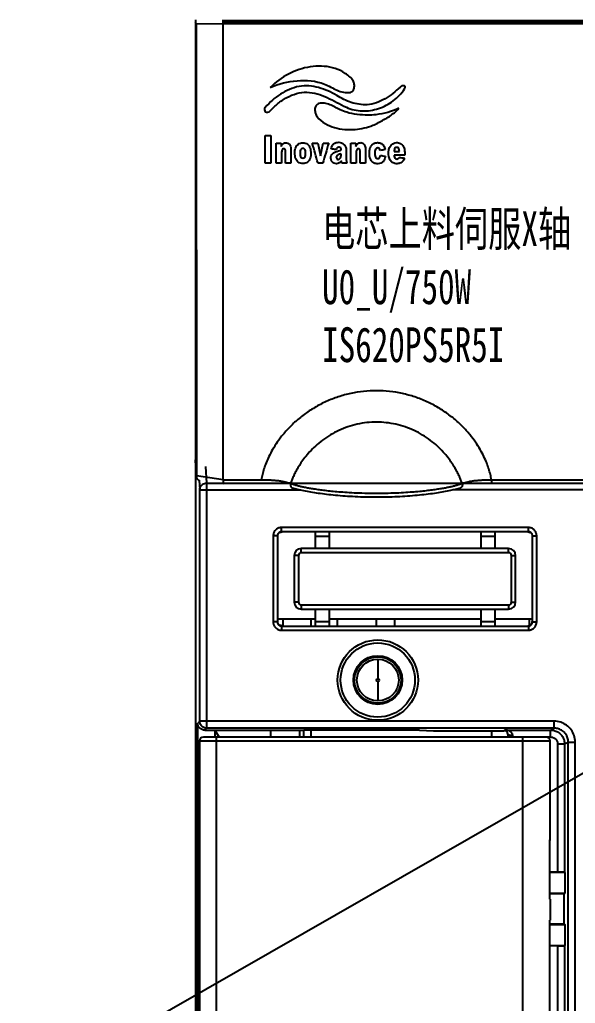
# Model space of a CAD drawing. Header units: millimetres. Extents: x 336 to 12810, y -1577 to 4105.
# Drawn here: x 7579.5 to 7619.4, y 3924.3 to 3995.1 of the extents above; entities that cross this region are included whole.
import ezdxf

# ---------------------------------------------------------------- set-up
doc = ezdxf.new("R2010")
doc.units = ezdxf.units.MM
doc.layers.add('20_ALL_FEATURES', color=7, linetype='Continuous')
doc.styles.add('宋', font='', dxfattribs={"width": 0.7})
doc.styles.add('样式 8', font='arial.ttf', dxfattribs={"width": 0.6, "height": 2.5})
doc.styles.get('宋').set_extended_font_data('SimSun')

msp = doc.modelspace()

# ---------------------------------------------------------------- linework, layer by layer
at = {"color": 2}
msp.add_line((6148.29, 3097.062), (7905.608, 4104.721), dxfattribs=at)
at = {"color": 7, "linetype": 'Continuous'}
for p, q in [((7592.084, 3994.873), (7592.084, 3835.978)), ((7592.084, 3994.873), (7592.094, 3994.873)), ((7592.137, 3994.784), (7592.084, 3994.873)), ((7592.094, 3995.052), (7592.094, 3994.873)), ((7592.137, 3994.784), (7592.154, 3962.265)), ((7592.137, 3994.784), (7594.084, 3994.755)), ((7594.084, 3994.827), (7594.084, 3995.051)), ((7640.084, 3994.979), (7594.084, 3994.979)), ((7594.184, 3994.904), (7594.084, 3994.904)), ((7595.084, 3994.813), (7594.084, 3994.827)), ((7594.084, 3961.978), (7594.084, 3994.755)), ((7640.084, 3994.755), (7594.084, 3994.755)), ((7594.184, 3994.904), (7594.184, 3994.826)), ((7639.084, 3994.813), (7595.084, 3994.813)), ((7592.154, 3962.187), (7592.084, 3963.4)), ((7592.085, 3963.381), (7592.084, 3963.4)), ((7592.153, 3962.187), (7592.085, 3963.381)), ((7592.811, 3962.939), (7592.89, 3961.738)), ((7592.084, 3962.479), (7592.123, 3962.479)), ((7592.123, 3953.479), (7592.123, 3962.479)), ((7594.084, 3961.969), (7592.154, 3962.265)), ((7592.154, 3962.187), (7592.154, 3962.17)), ((7592.344, 3961.951), (7592.39, 3961.255)), ((7594.084, 3961.978), (7596.821, 3961.978)), ((7613.348, 3961.978), (7640.084, 3961.978)), ((7613.348, 3961.978), (7613.348, 3961.678)), ((7592.39, 3944.618), (7592.39, 3961.255)), ((7592.39, 3961.255), (7599.596, 3961.255)), ((7592.89, 3961.738), (7641.279, 3961.738)), ((7592.89, 3961.738), (7592.89, 3944.118)), ((7641.779, 3961.255), (7610.572, 3961.255)), ((7616, 3958.544), (7598.268, 3958.544)), ((7598.268, 3958.244), (7598.268, 3958.544)), ((7616, 3958.244), (7616, 3958.544)), ((7597.968, 3957.944), (7597.668, 3957.944)), ((7597.668, 3957.944), (7597.668, 3951.763)), ((7597.968, 3957.944), (7597.984, 3957.929)), ((7597.968, 3957.944), (7597.968, 3951.763)), ((7616, 3958.244), (7598.268, 3958.244)), ((7598.268, 3958.244), (7598.284, 3958.229)), ((7600.684, 3958.229), (7600.684, 3957.029)), ((7600.684, 3957.929), (7601.684, 3957.929)), ((7601.684, 3958.229), (7601.684, 3957.029)), ((7612.584, 3958.229), (7612.584, 3957.029)), ((7612.584, 3957.929), (7613.584, 3957.929)), ((7613.584, 3958.229), (7613.584, 3957.029)), ((7615.984, 3958.229), (7616, 3958.244)), ((7616.284, 3957.929), (7616.3, 3957.944)), ((7616.3, 3951.763), (7616.3, 3957.944)), ((7616.3, 3957.944), (7616.6, 3957.944)), ((7616.6, 3951.763), (7616.6, 3957.944)), ((7614.584, 3957.029), (7599.684, 3957.029)), ((7599.684, 3956.729), (7599.684, 3957.029)), ((7614.584, 3956.729), (7614.584, 3957.029)), ((7599.184, 3956.529), (7599.184, 3953.179)), ((7599.484, 3956.529), (7599.184, 3956.529)), ((7599.484, 3956.529), (7599.484, 3953.179)), ((7614.584, 3956.729), (7599.684, 3956.729)), ((7614.784, 3953.179), (7614.784, 3956.529)), ((7614.784, 3956.529), (7615.084, 3956.529)), ((7615.084, 3953.179), (7615.084, 3956.529)), ((7592.084, 3953.479), (7592.123, 3953.479)), ((7599.484, 3953.179), (7599.184, 3953.179)), ((7599.684, 3952.979), (7614.584, 3952.979)), ((7599.684, 3952.979), (7599.684, 3952.679)), ((7614.584, 3952.979), (7614.584, 3952.679)), ((7614.784, 3953.179), (7615.084, 3953.179)), ((7599.684, 3952.679), (7614.584, 3952.679)), ((7600.684, 3952.679), (7600.684, 3951.479)), ((7601.684, 3952.679), (7601.684, 3951.479)), ((7612.584, 3952.679), (7612.584, 3951.479)), ((7613.584, 3952.679), (7613.584, 3951.479)), ((7597.968, 3951.763), (7597.668, 3951.763)), ((7597.968, 3951.763), (7597.984, 3951.779)), ((7597.984, 3951.979), (7600.684, 3951.979)), ((7598.268, 3951.463), (7598.284, 3951.479)), ((7598.268, 3951.463), (7616, 3951.463)), ((7598.268, 3951.463), (7598.268, 3951.163)), ((7598.384, 3951.479), (7598.384, 3951.979)), ((7600.384, 3951.979), (7600.384, 3951.479)), ((7600.684, 3951.779), (7601.684, 3951.779)), ((7601.684, 3951.979), (7612.584, 3951.979)), ((7602.284, 3951.479), (7602.284, 3951.979)), ((7605.084, 3951.479), (7605.084, 3951.979)), ((7606.384, 3951.979), (7606.384, 3951.479)), ((7612.584, 3951.779), (7613.584, 3951.779)), ((7613.584, 3951.979), (7616.284, 3951.979)), ((7616, 3951.463), (7615.984, 3951.479)), ((7616, 3951.463), (7616, 3951.163)), ((7616.084, 3951.479), (7616.084, 3951.979)), ((7616.3, 3951.763), (7616.284, 3951.779)), ((7616.3, 3951.763), (7616.6, 3951.763)), ((7598.268, 3951.163), (7616, 3951.163)), ((7605.184, 3949.079), (7605.184, 3947.679)), ((7605.184, 3947.479), (7605.184, 3946.079)), ((7592.39, 3944.618), (7592.25, 3944.478)), ((7592.25, 3938.644), (7592.25, 3944.478)), ((7617.864, 3944.618), (7592.39, 3944.618)), ((7617.864, 3944.118), (7617.864, 3944.618)), ((7592.89, 3944.118), (7592.75, 3943.979)), ((7592.75, 3943.979), (7599.579, 3943.979)), ((7617.864, 3944.118), (7592.89, 3944.118)), ((7593.484, 3943.979), (7593.797, 3943.479)), ((7593.484, 3943.979), (7593.484, 3943.479)), ((7597.484, 3943.979), (7597.484, 3943.479)), ((7599.579, 3943.479), (7599.579, 3943.979)), ((7608.184, 3943.975), (7599.862, 3943.975)), ((7599.881, 3943.975), (7599.879, 3943.973)), ((7599.879, 3943.479), (7599.879, 3943.973)), ((7600.384, 3943.975), (7600.384, 3943.479)), ((7608.184, 3943.975), (7609.184, 3943.94)), ((7609.184, 3943.94), (7614.246, 3943.94)), ((7613.384, 3943.479), (7613.384, 3943.94)), ((7614.246, 3943.94), (7614.293, 3943.987)), ((7614.293, 3943.987), (7617.602, 3943.987)), ((7614.546, 3943.64), (7614.579, 3943.674)), ((7614.546, 3943.479), (7614.546, 3943.64)), ((7617.601, 3943.487), (7617.601, 3943.987)), ((7617.602, 3943.987), (7617.864, 3944.118)), ((7592.369, 3943.179), (7592.369, 3850.779)), ((7617.569, 3943.179), (7592.369, 3943.179)), ((7617.269, 3943.479), (7592.669, 3943.479)), ((7593.569, 3943.479), (7593.569, 3850.479)), ((7615.569, 3943.479), (7615.569, 3850.479)), ((7617.269, 3943.487), (7617.601, 3943.487)), ((7617.569, 3936.499), (7617.569, 3943.179)), ((7618.101, 3942.987), (7618.101, 3933.771)), ((7618.101, 3942.987), (7618.601, 3942.987)), ((7618.601, 3942.987), (7618.864, 3943.119)), ((7618.601, 3942.987), (7618.601, 3933.763)), ((7618.864, 3850.838), (7618.864, 3943.119)), ((7618.864, 3943.119), (7619.364, 3943.119)), ((7619.364, 3850.838), (7619.364, 3943.119)), ((7592.369, 3938.764), (7592.248, 3938.643)), ((7592.248, 3904.88), (7592.248, 3938.643)), ((7617.542, 3935.887), (7617.538, 3935.899)), ((7617.538, 3931.829), (7617.538, 3935.899)), ((7617.542, 3931.829), (7617.542, 3935.887)), ((7618.101, 3933.771), (7617.542, 3933.771)), ((7618.64, 3933.743), (7617.542, 3933.743)), ((7618.601, 3933.763), (7618.64, 3933.743)), ((7618.64, 3932.249), (7618.64, 3933.743)), ((7617.542, 3932.249), (7618.64, 3932.249)), ((7618.584, 3932.221), (7618.64, 3932.249)), ((7617.538, 3931.829), (7617.569, 3931.829)), ((7618.584, 3932.221), (7617.542, 3932.221)), ((7617.569, 3931.829), (7617.569, 3930.329)), ((7618.584, 3930.021), (7618.584, 3932.221)), ((7617.538, 3930.329), (7617.569, 3930.329)), ((7617.538, 3922.258), (7617.538, 3930.329)), ((7617.542, 3922.27), (7617.542, 3930.329)), ((7618.584, 3930.021), (7617.542, 3930.021)), ((7618.64, 3929.993), (7617.542, 3929.993)), ((7618.584, 3930.021), (7618.64, 3929.993)), ((7618.64, 3928.499), (7618.64, 3929.993)), ((7617.542, 3928.499), (7618.64, 3928.499)), ((7618.101, 3928.471), (7617.542, 3928.471)), ((7618.101, 3928.471), (7618.101, 3889.979)), ((7618.601, 3928.479), (7618.64, 3928.499)), ((7618.601, 3928.479), (7618.601, 3889.979))]:
    msp.add_line(p, q, dxfattribs=at)
for radius in [2.89, 2.669, 1.751, 1.672, 1.5, 0.1]:
    msp.add_circle((7605.184, 3947.579), radius, dxfattribs=at)
for centre, radius, start, end in [((7599.684, 3956.529), 0.5, 90, 180), ((7614.584, 3956.529), 0.5, 0, 90), ((7599.684, 3956.529), 0.2, 90, 180), ((7614.584, 3956.529), 0.2, 0, 90), ((7599.684, 3953.179), 0.5, 180, 270), ((7599.684, 3953.179), 0.2, 180, 270), ((7614.584, 3953.179), 0.2, 270, 0), ((7614.584, 3953.179), 0.5, 270, 0), ((7592.669, 3943.179), 0.3, 90, 180), ((7617.269, 3943.179), 0.3, 0, 90)]:
    msp.add_arc(centre, radius, start, end, dxfattribs=at)
for points, start_tangent, end_tangent in [([(7613.348, 3961.978), (7613.272, 3962.356), (7613.16, 3962.757), (7613.008, 3963.185), (7612.806, 3963.645), (7612.543, 3964.142), (7612.209, 3964.672), (7611.791, 3965.227), (7611.276, 3965.799), (7610.653, 3966.37), (7609.929, 3966.91), (7609.131, 3967.383), (7608.283, 3967.77), (7607.399, 3968.064), (7606.49, 3968.263), (7605.564, 3968.363), (7604.632, 3968.365), (7603.705, 3968.267), (7602.795, 3968.071), (7601.911, 3967.78), (7601.061, 3967.396), (7600.26, 3966.924), (7599.533, 3966.385), (7598.905, 3965.812), (7598.387, 3965.239), (7597.966, 3964.681), (7597.629, 3964.149), (7597.364, 3963.65), (7597.161, 3963.188), (7597.008, 3962.759), (7596.897, 3962.357), (7596.821, 3961.978)], (-0.158449, 0.987367), (-0.158453, -0.987366)), ([(7611.249, 3961.724), (7611.161, 3961.952), (7611.05, 3962.21), (7610.909, 3962.498), (7610.732, 3962.821), (7610.508, 3963.178), (7610.23, 3963.564), (7609.887, 3963.973), (7609.47, 3964.394), (7608.972, 3964.81), (7608.405, 3965.193), (7607.791, 3965.519), (7607.147, 3965.778), (7606.476, 3965.965), (7605.789, 3966.08), (7605.094, 3966.119), (7604.398, 3966.082), (7603.711, 3965.969), (7603.04, 3965.784), (7602.395, 3965.528), (7601.78, 3965.203), (7601.21, 3964.82), (7600.709, 3964.404), (7600.289, 3963.982), (7599.944, 3963.571), (7599.664, 3963.183), (7599.439, 3962.824), (7599.26, 3962.5), (7599.119, 3962.211), (7599.007, 3961.953), (7598.92, 3961.724)], (-0.336663, 0.941625), (-0.336661, -0.941626)), ([(7592.154, 3962.213), (7592.154, 3962.239), (7592.154, 3962.265)], (0.002955, 0.999996), (-0.000522, 1)), ([(7592.154, 3962.187), (7592.154, 3962.213)], (0.004788, 0.999989), (0.002955, 0.999996)), ([(7592.154, 3962.17), (7592.162, 3962.119), (7592.187, 3962.059), (7592.226, 3962.012), (7592.274, 3961.977), (7592.33, 3961.956), (7592.353, 3961.951)], (0.058249, -0.998302), (0.988517, -0.151107)), ([(7594.084, 3961.969), (7594.081, 3961.907), (7594.082, 3961.849), (7594.086, 3961.796), (7594.093, 3961.751), (7594.102, 3961.716), (7594.113, 3961.692), (7594.126, 3961.68), (7594.131, 3961.679)], (-0.064441, -0.997922), (0.992881, -0.119113)), ([(7594.084, 3961.969), (7594.084, 3961.972), (7594.084, 3961.975), (7594.084, 3961.978)], (0.064441, 0.997922), (0, 1)), ([(7596.821, 3961.978), (7597.075, 3961.979), (7597.353, 3961.972), (7597.642, 3961.955), (7597.925, 3961.929), (7598.188, 3961.894), (7598.424, 3961.853), (7598.626, 3961.809), (7598.792, 3961.765), (7598.92, 3961.724)], (0.999877, 0.015698), (0.946467, -0.3228)), ([(7611.249, 3961.724), (7611.377, 3961.765), (7611.543, 3961.809), (7611.745, 3961.854), (7611.981, 3961.895), (7612.244, 3961.929), (7612.527, 3961.955), (7612.815, 3961.972), (7613.094, 3961.979), (7613.348, 3961.978)], (0.946467, 0.322799), (0.999877, -0.015694)), ([(7592.39, 3961.255), (7592.4, 3961.35), (7592.433, 3961.45), (7592.496, 3961.551), (7592.592, 3961.642), (7592.724, 3961.71), (7592.89, 3961.738)], (0.004676, 0.999989), (0.99999, 0.004364)), ([(7598.92, 3961.724), (7598.907, 3961.644), (7598.911, 3961.568), (7598.932, 3961.499), (7598.966, 3961.445), (7599.013, 3961.409), (7599.036, 3961.399)], (-0.245809, -0.969318), (0.95301, -0.30294)), ([(7598.92, 3961.724), (7599.1, 3961.66), (7599.307, 3961.597), (7599.539, 3961.535), (7599.789, 3961.477), (7600.056, 3961.422), (7600.349, 3961.369), (7600.683, 3961.315), (7601.064, 3961.26), (7601.492, 3961.207), (7601.975, 3961.156), (7602.517, 3961.11), (7603.131, 3961.068), (7603.844, 3961.035), (7604.659, 3961.015), (7605.513, 3961.015), (7606.328, 3961.035), (7607.041, 3961.068), (7607.654, 3961.11), (7608.196, 3961.157), (7608.677, 3961.207), (7609.106, 3961.26), (7609.486, 3961.315), (7609.82, 3961.369), (7610.113, 3961.422), (7610.379, 3961.477), (7610.63, 3961.535), (7610.861, 3961.597), (7611.068, 3961.66), (7611.249, 3961.724)], (0.933783, -0.35784), (0.933783, 0.35784)), ([(7599.036, 3961.399), (7599.401, 3961.298), (7599.852, 3961.199), (7600.354, 3961.107), (7600.902, 3961.023), (7601.499, 3960.945), (7602.144, 3960.877), (7602.834, 3960.821), (7603.56, 3960.778), (7604.311, 3960.751), (7605.075, 3960.742), (7605.84, 3960.751), (7606.592, 3960.777), (7607.32, 3960.82), (7608.013, 3960.876), (7608.66, 3960.944), (7609.258, 3961.021), (7609.808, 3961.106), (7610.311, 3961.198), (7610.764, 3961.297), (7611.132, 3961.399)], (0.953081, -0.302715), (0.953092, 0.302681)), ([(7611.249, 3961.724), (7611.261, 3961.644), (7611.257, 3961.568), (7611.237, 3961.499), (7611.202, 3961.445), (7611.156, 3961.409), (7611.132, 3961.399)], (0.245794, -0.969322), (-0.953033, -0.302868)), ([(7598.268, 3958.544), (7598.195, 3958.54), (7598.116, 3958.525), (7598.031, 3958.496), (7597.944, 3958.449), (7597.858, 3958.382), (7597.781, 3958.295), (7597.721, 3958.189), (7597.682, 3958.07), (7597.668, 3957.944)], (-1, -0.000011), (0.000067, -1)), ([(7616.6, 3957.944), (7616.595, 3958.019), (7616.579, 3958.1), (7616.549, 3958.186), (7616.501, 3958.274), (7616.433, 3958.359), (7616.345, 3958.435), (7616.24, 3958.494), (7616.123, 3958.532), (7616, 3958.544)], (0, 1), (-1, 0.00004)), ([(7598.268, 3958.244), (7598.232, 3958.242), (7598.192, 3958.235), (7598.15, 3958.22), (7598.106, 3958.197), (7598.063, 3958.163), (7598.025, 3958.12), (7597.994, 3958.067), (7597.975, 3958.007), (7597.968, 3957.944)], (-1, 0.000297), (0.000348, -1)), ([(7597.984, 3957.929), (7598.024, 3958.079), (7598.134, 3958.188), (7598.284, 3958.229)], (0, 1), (1, 0)), ([(7615.984, 3958.229), (7616.134, 3958.188), (7616.244, 3958.079), (7616.284, 3957.929)], (1, 0), (0, -1)), ([(7616.3, 3957.944), (7616.298, 3957.982), (7616.29, 3958.022), (7616.275, 3958.065), (7616.251, 3958.109), (7616.217, 3958.152), (7616.173, 3958.19), (7616.12, 3958.219), (7616.062, 3958.238), (7616, 3958.244)], (0.000305, 1), (-1, -0.000279)), ([(7597.668, 3951.763), (7597.673, 3951.69), (7597.688, 3951.611), (7597.717, 3951.526), (7597.764, 3951.438), (7597.83, 3951.353), (7597.918, 3951.276), (7598.024, 3951.215), (7598.143, 3951.176), (7598.268, 3951.163)], (0.000011, -1), (1, 0.000067)), ([(7597.968, 3951.763), (7597.971, 3951.726), (7597.978, 3951.687), (7597.993, 3951.644), (7598.016, 3951.601), (7598.049, 3951.558), (7598.093, 3951.519), (7598.146, 3951.489), (7598.205, 3951.469), (7598.268, 3951.463)], (-0.000297, -1), (1, 0.000348)), ([(7598.284, 3951.479), (7598.134, 3951.519), (7598.024, 3951.629), (7597.984, 3951.779)], (-1, 0), (0, 1)), ([(7615.984, 3951.479), (7616.134, 3951.519), (7616.244, 3951.629), (7616.284, 3951.779)], (1, 0), (0, 1)), ([(7616, 3951.163), (7616.073, 3951.167), (7616.152, 3951.182), (7616.237, 3951.212), (7616.324, 3951.258), (7616.41, 3951.325), (7616.487, 3951.412), (7616.548, 3951.518), (7616.587, 3951.637), (7616.6, 3951.763)], (1, 0.000011), (-0.000067, 1)), ([(7616, 3951.463), (7616.036, 3951.465), (7616.076, 3951.473), (7616.118, 3951.487), (7616.162, 3951.51), (7616.205, 3951.544), (7616.243, 3951.587), (7616.274, 3951.64), (7616.293, 3951.7), (7616.3, 3951.763)], (1, -0.000297), (-0.000348, 1)), ([(7592.75, 3943.979), (7592.559, 3944.017), (7592.396, 3944.125), (7592.288, 3944.287), (7592.25, 3944.478)], (-1, 0), (0, 1)), ([(7592.89, 3944.118), (7592.791, 3944.128), (7592.687, 3944.162), (7592.582, 3944.224), (7592.488, 3944.32), (7592.418, 3944.453), (7592.39, 3944.618)], (-1, 0.000305), (-0.000305, 1)), ([(7619.364, 3943.119), (7619.291, 3943.582), (7619.078, 3944), (7618.746, 3944.331), (7618.329, 3944.544), (7617.864, 3944.618)], (-0.000061, 1), (-1, -0.000066)), ([(7599.579, 3943.979), (7599.701, 3943.978), (7599.799, 3943.977), (7599.862, 3943.975)], (1, 0), (0.998784, -0.04931)), ([(7614.546, 3943.64), (7614.506, 3943.79), (7614.396, 3943.9), (7614.246, 3943.94)], (0, 1), (-1, 0)), ([(7614.879, 3943.604), (7614.876, 3943.643), (7614.866, 3943.684), (7614.849, 3943.725), (7614.823, 3943.766), (7614.789, 3943.806), (7614.745, 3943.845), (7614.692, 3943.882), (7614.628, 3943.916), (7614.556, 3943.944), (7614.476, 3943.966), (7614.387, 3943.981), (7614.293, 3943.987)], (0.00666, 0.999978), (-0.999917, 0.012882)), ([(7614.579, 3943.674), (7614.621, 3943.639), (7614.731, 3943.614), (7614.879, 3943.604)], (0.07253, -0.997366), (0.999992, -0.003962)), ([(7614.579, 3943.487), (7614.579, 3943.582), (7614.579, 3943.674)], (-0.000006, 1), (0.004186, 0.999991)), ([(7614.879, 3943.487), (7614.879, 3943.546), (7614.879, 3943.604)], (0, 1), (0.006701, 0.999978)), ([(7617.602, 3943.987), (7617.723, 3943.98), (7617.847, 3943.956), (7617.974, 3943.915), (7618.101, 3943.853), (7618.228, 3943.767), (7618.348, 3943.653), (7618.453, 3943.511), (7618.534, 3943.348), (7618.584, 3943.17), (7618.601, 3942.987)], (1, -0.000799), (0.000313, -1)), ([(7618.864, 3943.119), (7618.815, 3943.428), (7618.673, 3943.706), (7618.452, 3943.927), (7618.174, 3944.069), (7617.864, 3944.118)], (0.000286, 1), (-1, -0.000321)), ([(7617.601, 3943.487), (7617.662, 3943.483)], (1, -0.000001), (0.992559, -0.121764)), ([(7617.662, 3943.483), (7617.724, 3943.472), (7617.788, 3943.451), (7617.851, 3943.42), (7617.915, 3943.377), (7617.975, 3943.32), (7618.027, 3943.249), (7618.068, 3943.168), (7618.093, 3943.079), (7618.101, 3942.987)], (0.992559, -0.121764), (0.000034, -1)), ([(7617.538, 3935.899), (7617.561, 3936.191), (7617.569, 3936.499)], (0.104868, 0.994486), (0.000126, 1)), ([(7617.544, 3935.899), (7617.553, 3936.025), (7617.567, 3936.326), (7617.569, 3936.499)], (0.085413, 0.996346), (0.000108, 1)), ([(7617.542, 3935.885), (7617.544, 3935.899)], (0.087397, 0.996174), (0.085413, 0.996346)), ([(7618.601, 3933.763), (7618.558, 3933.766), (7618.449, 3933.769), (7618.289, 3933.77), (7618.101, 3933.771)], (-0.894482, 0.447105), (-1, 0)), ([(7618.101, 3928.471), (7618.289, 3928.472), (7618.449, 3928.474), (7618.558, 3928.476), (7618.601, 3928.479)], (1, 0), (0.894482, 0.447105))]:
    msp.add_spline(points, degree=3, dxfattribs=dict(at, start_tangent=start_tangent, end_tangent=end_tangent))
at = {"layer": '20_ALL_FEATURES', "color": 7, "linetype": 'Continuous'}
for points, start_tangent, end_tangent in [([(7603.336, 3990.791, 48.994), (7602.672, 3991.294, 49.008), (7601.932, 3991.594, 49.017), (7600.333, 3991.66, 49.019), (7598.768, 3991.137, 49.004), (7597.464, 3990.173, 48.975)], (-0.709681, 0.704213, 0.020901), (-0.69443, -0.719243, -0.021347)), ([(7599.53, 3990.259, 48.978), (7598.195, 3989.698, 48.961), (7597.103, 3988.745, 48.933)], (-0.974455, -0.224484, -0.006663), (-0.643609, -0.765018, -0.022705)), ([(7597.464, 3990.173, 48.975), (7599.385, 3990.661, 48.99), (7601.353, 3990.42, 48.982), (7601.807, 3990.205, 48.976), (7602.256, 3989.984, 48.97), (7602.719, 3989.833, 48.965), (7603.217, 3989.823, 48.965)], (0.907304, 0.42029, 0.012474), (0.986774, 0.162031, 0.004809)), ([(7602.239, 3989.605, 48.958), (7600.935, 3990.165, 48.975), (7600.239, 3990.288, 48.979), (7599.53, 3990.259, 48.978)], (-0.867538, 0.497152, 0.014755), (-0.986865, -0.161475, -0.004792)), ([(7603.217, 3989.823, 48.965), (7603.343, 3989.899, 48.967), (7603.431, 3990.003, 48.97), (7603.505, 3990.263, 48.978), (7603.464, 3990.545, 48.986), (7603.336, 3990.791, 48.994)], (0.925982, 0.377402, 0.011201), (-0.614554, 0.788528, 0.023403)), ([(7607.104, 3990.08, 48.972), (7607.149, 3990.17, 48.975), (7607.151, 3990.236, 48.977), (7607.12, 3990.278, 48.978), (7607.066, 3990.299, 48.979), (7606.996, 3990.301, 48.979), (7606.92, 3990.285, 48.978), (7606.784, 3990.208, 48.976)], (0.545673, 0.837629, 0.02486), (-0.72364, -0.689874, -0.020475)), ([(7597.45, 3988.488, 48.925), (7597.997, 3989.016, 48.941), (7598.643, 3989.448, 48.954), (7599.352, 3989.738, 48.962), (7600.09, 3989.838, 48.965), (7601.547, 3989.449, 48.954), (7602.924, 3988.752, 48.933)], (0.655413, 0.754938, 0.022406), (0.900227, -0.435229, -0.012917)), ([(7604.421, 3988.937, 48.938), (7603.28, 3989.102, 48.943), (7602.239, 3989.605, 48.958)], (-0.999078, -0.042916, -0.001274), (-0.839082, 0.543766, 0.016139)), ([(7602.924, 3988.752, 48.933), (7604.078, 3988.491, 48.925), (7605.244, 3988.668, 48.93), (7606.295, 3989.219, 48.947), (7607.104, 3990.08, 48.972)], (0.910828, -0.412604, -0.012246), (0.545673, 0.837629, 0.02486)), ([(7606.784, 3990.208, 48.976), (7605.706, 3989.367, 48.951), (7605.09, 3989.079, 48.943), (7604.421, 3988.937, 48.938)], (-0.72364, -0.689874, -0.020475), (-0.997096, -0.076127, -0.002259)), ([(7600.954, 3989.035, 48.941), (7600.738, 3988.852, 48.936), (7600.665, 3988.593, 48.928), (7600.707, 3988.313, 48.92), (7600.835, 3988.067, 48.913)], (-0.920511, -0.390544, -0.011591), (0.606604, -0.794654, -0.023585)), ([(7602.474, 3988.581, 48.928), (7601.741, 3988.94, 48.939), (7601.354, 3989.047, 48.942), (7600.954, 3989.035, 48.941)], (-0.89622, 0.443414, 0.01316), (-0.976807, -0.214029, -0.006352)), ([(7597.103, 3988.745, 48.933), (7597.042, 3988.569, 48.928), (7597.123, 3988.436, 48.924), (7597.28, 3988.394, 48.922), (7597.45, 3988.488, 48.925)], (-0.643609, -0.765018, -0.022705), (0.655413, 0.754938, 0.022406)), ([(7604.478, 3988.193, 48.916), (7602.953, 3988.393, 48.922), (7602.474, 3988.581, 48.928)], (-0.999998, 0.00219, 0.000065), (-0.899181, 0.437385, 0.012981)), ([(7606.706, 3988.685, 48.931), (7605.053, 3988.219, 48.917), (7604.478, 3988.193, 48.916)], (-0.913157, -0.407428, -0.012092), (-0.999716, 0.023814, 0.000707)), ([(7605.224, 3987.65, 48.9), (7606.016, 3988.098, 48.914), (7606.706, 3988.685, 48.931)], (0.879947, 0.474863, 0.014094), (0.641014, 0.767191, 0.02277)), ([(7600.835, 3988.067, 48.913), (7601.399, 3987.584, 48.898), (7602.076, 3987.293, 48.89), (7602.813, 3987.163, 48.886), (7603.555, 3987.165, 48.886)], (0.640583, -0.767551, -0.02278), (0.996649, 0.081765, 0.002427)), ([(7603.555, 3987.165, 48.886), (7604.829, 3987.461, 48.895), (7605.224, 3987.65, 48.9)], (0.9953, 0.0968, 0.002873), (0.871745, 0.489745, 0.014535)), ([(7597.084, 3984.729, 48.814), (7597.084, 3986.729, 48.873)], (0, 0.99956, 0.029666), (0, 0.99956, 0.029666)), ([(7597.084, 3986.729, 48.873), (7597.512, 3986.729, 48.873)], (1, 0), (1, 0)), ([(7597.512, 3986.729, 48.873), (7597.512, 3984.729, 48.814)], (0, -0.99956, -0.029666), (0, -0.99956, -0.029666)), ([(7597.888, 3984.729, 48.814), (7597.888, 3986.178, 48.857)], (0, 0.99956, 0.029666), (0, 0.99956, 0.029666)), ([(7597.888, 3986.178, 48.857), (7598.245, 3986.178, 48.857)], (1, 0), (1, 0)), ([(7598.245, 3985.943, 48.85), (7598.365, 3986.107, 48.854), (7598.535, 3986.205, 48.857), (7598.726, 3986.176, 48.857), (7598.874, 3986.045, 48.853), (7598.935, 3985.854, 48.847), (7598.947, 3985.651, 48.841)], (0.44599, 0.894644, 0.026552), (0.042716, -0.998648, -0.029639)), ([(7598.245, 3986.178, 48.857), (7598.245, 3985.943, 48.85)], (0, -0.99956, -0.029666), (0, -0.99956, -0.029666)), ([(7599.223, 3985.45, 48.835), (7599.277, 3985.82, 48.846), (7599.353, 3985.976, 48.851), (7599.468, 3986.095, 48.854), (7599.798, 3986.196, 48.857), (7600.128, 3986.102, 48.854), (7600.243, 3985.985, 48.851), (7600.319, 3985.83, 48.846), (7600.374, 3985.459, 48.835)], (-0.0042, 0.999551, 0.029666), (0.003289, -0.999554, -0.029666)), ([(7600.473, 3986.178, 48.857), (7600.873, 3986.178, 48.857)], (1, 0), (1, 0)), ([(7600.89, 3984.729, 48.814), (7600.473, 3986.178, 48.857)], (-0.276553, 0.960576, 0.028509), (-0.276553, 0.960576, 0.028509)), ([(7600.873, 3986.178, 48.857), (7601.068, 3985.26, 48.829)], (0.207229, -0.977862, -0.029022), (0.207229, -0.977862, -0.029022)), ([(7601.068, 3985.26, 48.829), (7601.269, 3986.178, 48.857)], (0.213843, 0.976438, 0.02898), (0.213843, 0.976438, 0.02898)), ([(7601.657, 3986.178, 48.857), (7601.231, 3984.729, 48.814)], (-0.281868, -0.959031, -0.028463), (-0.281868, -0.959031, -0.028463)), ([(7601.269, 3986.178, 48.857), (7601.657, 3986.178, 48.857)], (1, 0), (1, 0)), ([(7601.845, 3985.765, 48.844), (7601.897, 3985.975, 48.851), (7602.022, 3986.125, 48.855), (7602.195, 3986.212, 48.858), (7602.391, 3986.236, 48.858), (7602.755, 3986.09, 48.854), (7602.875, 3985.917, 48.849), (7602.92, 3985.678, 48.842)], (0.034094, 0.998979, 0.029649), (0, -0.99956, -0.029666)), ([(7603.244, 3986.178, 48.857), (7603.602, 3986.178, 48.857)], (1, 0), (1, 0)), ([(7603.244, 3984.729, 48.814), (7603.244, 3986.178, 48.857)], (0, 0.99956, 0.029666), (0, 0.99956, 0.029666)), ([(7603.602, 3985.943, 48.85), (7603.683, 3986.066, 48.853), (7603.724, 3986.113, 48.855), (7603.765, 3986.149, 48.856), (7603.808, 3986.176, 48.857), (7603.856, 3986.196, 48.857), (7603.965, 3986.211, 48.858)], (0.484719, 0.874285, 0.025948), (1, 0)), ([(7603.602, 3986.178, 48.857), (7603.602, 3985.943, 48.85)], (0, -0.99956, -0.029666), (0, -0.99956, -0.029666)), ([(7603.965, 3986.211, 48.858), (7604.107, 3986.177, 48.857), (7604.214, 3986.074, 48.853)], (1, 0), (0.550527, -0.83445, -0.024766)), ([(7604.214, 3986.074, 48.853), (7604.282, 3985.9, 48.848), (7604.304, 3985.651, 48.841)], (0.548821, -0.835572, -0.024799), (0, -0.99956, -0.029666)), ([(7604.634, 3985.82, 48.846), (7604.655, 3985.873, 48.848), (7604.74, 3986.015, 48.852)], (0.334261, 0.942066, 0.02796), (0.612946, 0.789777, 0.02344)), ([(7604.74, 3986.015, 48.852), (7604.808, 3986.091, 48.854), (7604.842, 3986.12, 48.855), (7604.878, 3986.144, 48.856), (7604.938, 3986.174, 48.856), (7605.006, 3986.194, 48.857), (7605.081, 3986.207, 48.857), (7605.122, 3986.21, 48.858), (7605.165, 3986.211, 48.858), (7605.225, 3986.209, 48.858), (7605.281, 3986.203, 48.857), (7605.381, 3986.179, 48.857), (7605.468, 3986.14, 48.855), (7605.539, 3986.084, 48.854)], (0.612139, 0.790402, 0.023459), (0.711957, -0.701914, -0.020832)), ([(7605.539, 3986.084, 48.854), (7605.599, 3986.013, 48.852), (7605.72, 3985.713, 48.843)], (0.712802, -0.701057, -0.020807), (0.206721, -0.977969, -0.029025)), ([(7606.005, 3985.797, 48.845), (7606.066, 3985.926, 48.849), (7606.535, 3986.216, 48.858), (7606.808, 3986.143, 48.856), (7607.015, 3985.943, 48.85), (7607.104, 3985.67, 48.842), (7607.123, 3985.379, 48.833)], (0.32361, 0.945774, 0.02807), (0.029423, -0.999127, -0.029653)), ([(7598.561, 3985.526, 48.837), (7598.56, 3985.62, 48.84), (7598.534, 3985.708, 48.843), (7598.462, 3985.762, 48.844), (7598.377, 3985.764, 48.844), (7598.317, 3985.703, 48.842), (7598.285, 3985.61, 48.84), (7598.272, 3985.425, 48.834)], (0, 0.99956, 0.029666), (0, -0.99956, -0.029666)), ([(7598.272, 3985.425, 48.834), (7598.272, 3984.729, 48.814)], (0, -0.99956, -0.029666), (0, -0.99956, -0.029666)), ([(7598.561, 3984.729, 48.814), (7598.561, 3985.526, 48.837)], (0, 0.99956, 0.029666), (0, 0.99956, 0.029666)), ([(7598.947, 3985.651, 48.841), (7598.947, 3984.729, 48.814)], (0, -0.99956, -0.029666), (0, -0.99956, -0.029666)), ([(7600.374, 3985.459, 48.835), (7600.321, 3985.088, 48.824), (7600.246, 3984.932, 48.82), (7600.132, 3984.813, 48.816), (7599.804, 3984.713, 48.813), (7599.473, 3984.807, 48.816), (7599.358, 3984.925, 48.819), (7599.281, 3985.08, 48.824), (7599.223, 3985.45, 48.835)], (0.003289, -0.999554, -0.029666), (-0.0042, 0.999551, 0.029666)), ([(7599.608, 3985.451, 48.835), (7599.616, 3985.279, 48.83), (7599.672, 3985.151, 48.826), (7599.799, 3985.104, 48.825), (7599.926, 3985.148, 48.826), (7599.981, 3985.276, 48.83), (7599.989, 3985.387, 48.833)], (-0.002632, -0.999556, -0.029666), (0.007728, 0.99953, 0.029665)), ([(7599.989, 3985.387, 48.833), (7599.989, 3985.449, 48.835), (7599.981, 3985.622, 48.84), (7599.927, 3985.75, 48.844), (7599.8, 3985.796, 48.845), (7599.673, 3985.752, 48.844), (7599.617, 3985.624, 48.84), (7599.608, 3985.451, 48.835)], (0.007728, 0.99953, 0.029665), (-0.002632, -0.999556, -0.029666)), ([(7602.567, 3984.907, 48.819), (7602.218, 3984.694, 48.813), (7602.019, 3984.74, 48.814), (7601.868, 3984.882, 48.818), (7601.807, 3985.084, 48.824), (7601.842, 3985.29, 48.83), (7601.879, 3985.354, 48.832)], (-0.540513, -0.840965, -0.024959), (0.571939, 0.819935, 0.024335)), ([(7602.212, 3985.709, 48.843), (7602.154, 3985.718, 48.843), (7601.845, 3985.765, 48.844)], (-0.988597, 0.150517, 0.004467), (-0.988597, 0.150517, 0.004467)), ([(7601.879, 3985.354, 48.832), (7601.967, 3985.45, 48.835), (7602.149, 3985.552, 48.838), (7602.545, 3985.697, 48.842)], (0.571939, 0.819935, 0.024335), (0.828026, 0.560443, 0.016634)), ([(7602.545, 3985.417, 48.834), (7602.339, 3985.329, 48.831), (7602.2, 3985.17, 48.827), (7602.231, 3985.066, 48.824), (7602.315, 3985.004, 48.822), (7602.381, 3985.012, 48.822)], (-0.855315, -0.51788, -0.01537), (0.93821, 0.345915, 0.010267)), ([(7602.216, 3985.753, 48.844), (7602.212, 3985.709, 48.843)], (-0.226212, -0.973649, -0.028897), (0.046429, -0.998482, -0.029634)), ([(7602.545, 3985.697, 48.842), (7602.549, 3985.782, 48.845), (7602.52, 3985.841, 48.847), (7602.4, 3985.884, 48.848), (7602.33, 3985.871, 48.847), (7602.269, 3985.837, 48.846), (7602.226, 3985.782, 48.845), (7602.216, 3985.753, 48.844)], (0.245556, 0.968956, 0.028758), (-0.226212, -0.973649, -0.028897)), ([(7602.381, 3985.012, 48.822), (7602.416, 3985.028, 48.822), (7602.499, 3985.112, 48.825), (7602.537, 3985.217, 48.828), (7602.545, 3985.328, 48.831)], (0.93821, 0.345915, 0.010267), (0.013515, 0.999469, 0.029664)), ([(7602.545, 3985.328, 48.831), (7602.545, 3985.417, 48.834)], (0, 0.99956, 0.029666), (0, 0.99956, 0.029666)), ([(7602.92, 3985.678, 48.842), (7602.92, 3985.038, 48.823)], (0, -0.99956, -0.029666), (0, -0.99956, -0.029666)), ([(7603.672, 3985.699, 48.842), (7603.64, 3985.593, 48.839), (7603.629, 3985.425, 48.834)], (-0.495771, -0.868071, -0.025764), (0, -0.99956, -0.029666)), ([(7603.629, 3985.425, 48.834), (7603.629, 3984.729, 48.814)], (0, -0.99956, -0.029666), (0, -0.99956, -0.029666)), ([(7603.918, 3985.526, 48.837), (7603.91, 3985.643, 48.841), (7603.899, 3985.686, 48.842), (7603.883, 3985.719, 48.843), (7603.864, 3985.744, 48.844), (7603.841, 3985.762, 48.844), (7603.815, 3985.772, 48.845), (7603.785, 3985.776, 48.845), (7603.752, 3985.771, 48.845), (7603.722, 3985.757, 48.844), (7603.672, 3985.699, 48.842)], (0, 0.99956, 0.029666), (-0.491563, -0.870459, -0.025835)), ([(7603.918, 3984.729, 48.814), (7603.918, 3985.526, 48.837)], (0, 0.99956, 0.029666), (0, 0.99956, 0.029666)), ([(7604.304, 3985.651, 48.841), (7604.304, 3984.729, 48.814)], (0, -0.99956, -0.029666), (0, -0.99956, -0.029666)), ([(7604.625, 3985.103, 48.825), (7604.606, 3985.173, 48.827), (7604.592, 3985.254, 48.829), (7604.584, 3985.345, 48.832), (7604.582, 3985.395, 48.833), (7604.581, 3985.447, 48.835), (7604.582, 3985.502, 48.837), (7604.584, 3985.554, 48.838), (7604.594, 3985.652, 48.841), (7604.611, 3985.74, 48.844), (7604.634, 3985.82, 48.846)], (-0.318454, 0.947521, 0.028122), (0.336156, 0.941392, 0.02794)), ([(7605.176, 3985.83, 48.846), (7605.09, 3985.806, 48.846), (7605.054, 3985.775, 48.845), (7605.022, 3985.732, 48.843), (7604.978, 3985.607, 48.84), (7604.963, 3985.432, 48.834)], (-1, 0), (0, -0.99956, -0.029666)), ([(7604.963, 3985.432, 48.834), (7604.967, 3985.348, 48.832), (7605.022, 3985.161, 48.826)], (0, -0.99956, -0.029666), (0.532514, -0.846048, -0.02511)), ([(7605.022, 3985.161, 48.826), (7605.088, 3985.091, 48.824), (7605.128, 3985.074, 48.824), (7605.171, 3985.068, 48.824), (7605.207, 3985.072, 48.824), (7605.24, 3985.082, 48.824), (7605.298, 3985.124, 48.825), (7605.343, 3985.195, 48.827), (7605.375, 3985.296, 48.83)], (0.53236, -0.846145, -0.025113), (0.214958, 0.976193, 0.028973)), ([(7605.359, 3985.644, 48.841), (7605.297, 3985.783, 48.845), (7605.244, 3985.819, 48.846), (7605.176, 3985.83, 48.846)], (-0.17892, 0.983431, 0.029188), (-1, 0)), ([(7605.72, 3985.713, 48.843), (7605.359, 3985.644, 48.841)], (-0.982039, -0.188593, -0.005597), (-0.982039, -0.188593, -0.005597)), ([(7605.375, 3985.296, 48.83), (7605.74, 3985.236, 48.829)], (0.986706, -0.162442, -0.004821), (0.986706, -0.162442, -0.004821)), ([(7607.101, 3985.105, 48.825), (7606.954, 3984.859, 48.817), (7606.709, 3984.716, 48.813), (7606.42, 3984.708, 48.813), (7606.168, 3984.832, 48.817), (7605.965, 3985.363, 48.832), (7605.971, 3985.66, 48.841), (7606.005, 3985.797, 48.845)], (-0.283787, -0.958465, -0.028447), (0.32361, 0.945774, 0.02807)), ([(7606.353, 3985.316, 48.831), (7606.383, 3985.161, 48.826), (7606.473, 3985.043, 48.823), (7606.618, 3985.044, 48.823), (7606.723, 3985.155, 48.826)], (0.044522, -0.998569, -0.029637), (0.275372, 0.960915, 0.028519)), ([(7607.123, 3985.316, 48.831), (7606.353, 3985.316, 48.831)], (-1, 0), (-1, 0)), ([(7606.732, 3985.582, 48.839), (7606.714, 3985.714, 48.843), (7606.66, 3985.829, 48.846), (7606.546, 3985.87, 48.847), (7606.431, 3985.827, 48.846), (7606.373, 3985.714, 48.843), (7606.354, 3985.582, 48.839)], (-0.113372, 0.993115, 0.029475), (-0.098388, -0.99471, -0.029522)), ([(7606.354, 3985.582, 48.839), (7606.732, 3985.582, 48.839)], (1, 0), (1, 0)), ([(7607.123, 3985.379, 48.833), (7607.123, 3985.316, 48.831)], (0, -0.99956, -0.029666), (0, -0.99956, -0.029666)), ([(7597.512, 3984.729, 48.814), (7597.084, 3984.729, 48.814)], (-1, 0), (-1, 0)), ([(7598.272, 3984.729, 48.814), (7597.888, 3984.729, 48.814)], (-1, 0), (-1, 0)), ([(7598.947, 3984.729, 48.814), (7598.561, 3984.729, 48.814)], (-1, 0), (-1, 0)), ([(7601.231, 3984.729, 48.814), (7600.89, 3984.729, 48.814)], (-1, 0), (-1, 0)), ([(7602.608, 3984.729, 48.814), (7602.567, 3984.907, 48.819)], (-0.399526, 0.916318, 0.027196), (-0.078638, 0.996464, 0.029574)), ([(7602.969, 3984.729, 48.814), (7602.608, 3984.729, 48.814)], (-1, 0), (-1, 0)), ([(7602.92, 3985.038, 48.823), (7602.923, 3984.947, 48.82), (7602.925, 3984.909, 48.819), (7602.929, 3984.878, 48.818), (7602.935, 3984.847, 48.817), (7602.944, 3984.812, 48.816), (7602.969, 3984.729, 48.814)], (0, -0.99956, -0.029666), (0.320128, -0.946957, -0.028105)), ([(7603.629, 3984.729, 48.814), (7603.244, 3984.729, 48.814)], (-1, 0), (-1, 0)), ([(7604.304, 3984.729, 48.814), (7603.918, 3984.729, 48.814)], (-1, 0), (-1, 0)), ([(7605.193, 3984.695, 48.813), (7605.046, 3984.706, 48.813), (7604.983, 3984.72, 48.813), (7604.927, 3984.738, 48.814), (7604.876, 3984.763, 48.815), (7604.828, 3984.795, 48.816), (7604.785, 3984.833, 48.817), (7604.745, 3984.878, 48.818), (7604.676, 3984.982, 48.821), (7604.625, 3985.103, 48.825)], (-1, 0), (-0.314173, 0.948948, 0.028164)), ([(7605.465, 3984.762, 48.815), (7605.408, 3984.733, 48.814), (7605.193, 3984.695, 48.813)], (-0.84917, -0.527888, -0.015667), (-1, 0)), ([(7605.74, 3985.236, 48.829), (7605.7, 3985.082, 48.824), (7605.641, 3984.95, 48.82), (7605.562, 3984.842, 48.817), (7605.465, 3984.762, 48.815)], (-0.178314, -0.98354, -0.029191), (-0.847882, -0.529952, -0.015729)), ([(7606.723, 3985.155, 48.826), (7607.101, 3985.105, 48.825)], (0.991271, -0.131784, -0.003911), (0.991271, -0.131784, -0.003911))]:
    msp.add_spline(points, degree=3, dxfattribs=dict(at, start_tangent=start_tangent, end_tangent=end_tangent))

# ---------------------------------------------------------------- texts
at = {"lineweight": 0, "style": '样式 8', "width": 0.4}
msp.add_text('SEV 04', height=20, rotation=60, dxfattribs=at).set_placement((7619.943, 3994.329))
at = {"lineweight": 0, "insert": (7601.18, 3981.27), "char_height": 2.5, "width": 22.38818, "attachment_point": 1, "style": '宋'}
msp.add_mtext('电芯上料伺服X轴\\PU0_U/750W\\PIS620PS5R5I', dxfattribs=at)

doc.saveas('drawing.dxf')
